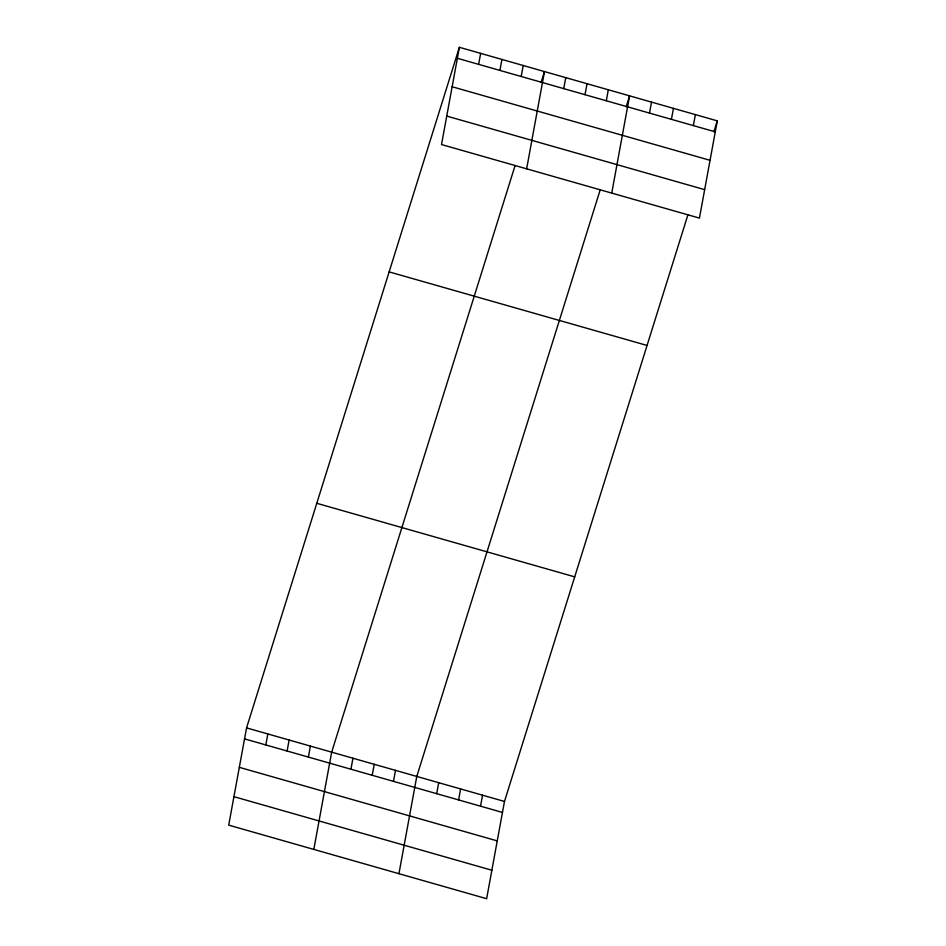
<?xml version="1.0" encoding="UTF-8"?>
<svg xmlns="http://www.w3.org/2000/svg" width="946" height="946" viewBox="0 0 946 946"><rect width="100%" height="100%" fill="white"/><g stroke="black" fill="none" stroke-linecap="round" stroke-linejoin="round"><path stroke-width="1.42" d="M459.366 47.3L441.522 144.549L699.437 218.112L717.293 120.863L459.366 47.3L246.563 727.888L228.707 825.137L486.634 898.7L504.478 801.451L687.919 214.789M265.826 744.94L267.836 733.954M287.099 751.006L289.121 740.02M308.372 757.072L310.394 746.087M313.824 849.413L331.668 752.165L515.109 165.491M478.629 64.352L480.651 53.366M350.931 769.216L352.953 758.231M499.914 70.418L501.924 59.432M372.216 775.282L374.226 764.297M521.187 76.496L523.209 65.511M393.489 781.349L395.511 770.363M526.638 168.826L544.482 71.577L541.077 82.468M398.94 873.69L416.784 776.441L600.225 189.768M563.745 88.628L565.755 77.643M436.697 793.67L438.708 782.685M585.018 94.695L587.04 83.709M458.621 799.926L460.631 788.94M606.303 100.773L608.313 89.787M480.544 806.181L482.555 795.196M611.743 193.102L629.598 95.853L626.193 106.744M649.5 113.094L651.522 102.109M671.423 119.338L673.446 108.352M693.347 125.593L695.369 114.608M713.887 131.754L717.293 120.863M457.356 58.285L715.271 131.849M452.129 86.748L710.056 160.312M446.749 116.086L704.664 189.649M389.137 271.892L647.064 345.456M316.78 503.296L574.707 576.859M246.563 727.888L504.478 801.451M244.541 738.873L502.468 812.437M239.314 767.336L497.241 840.899M233.934 796.674L491.861 870.237"/></g></svg>
